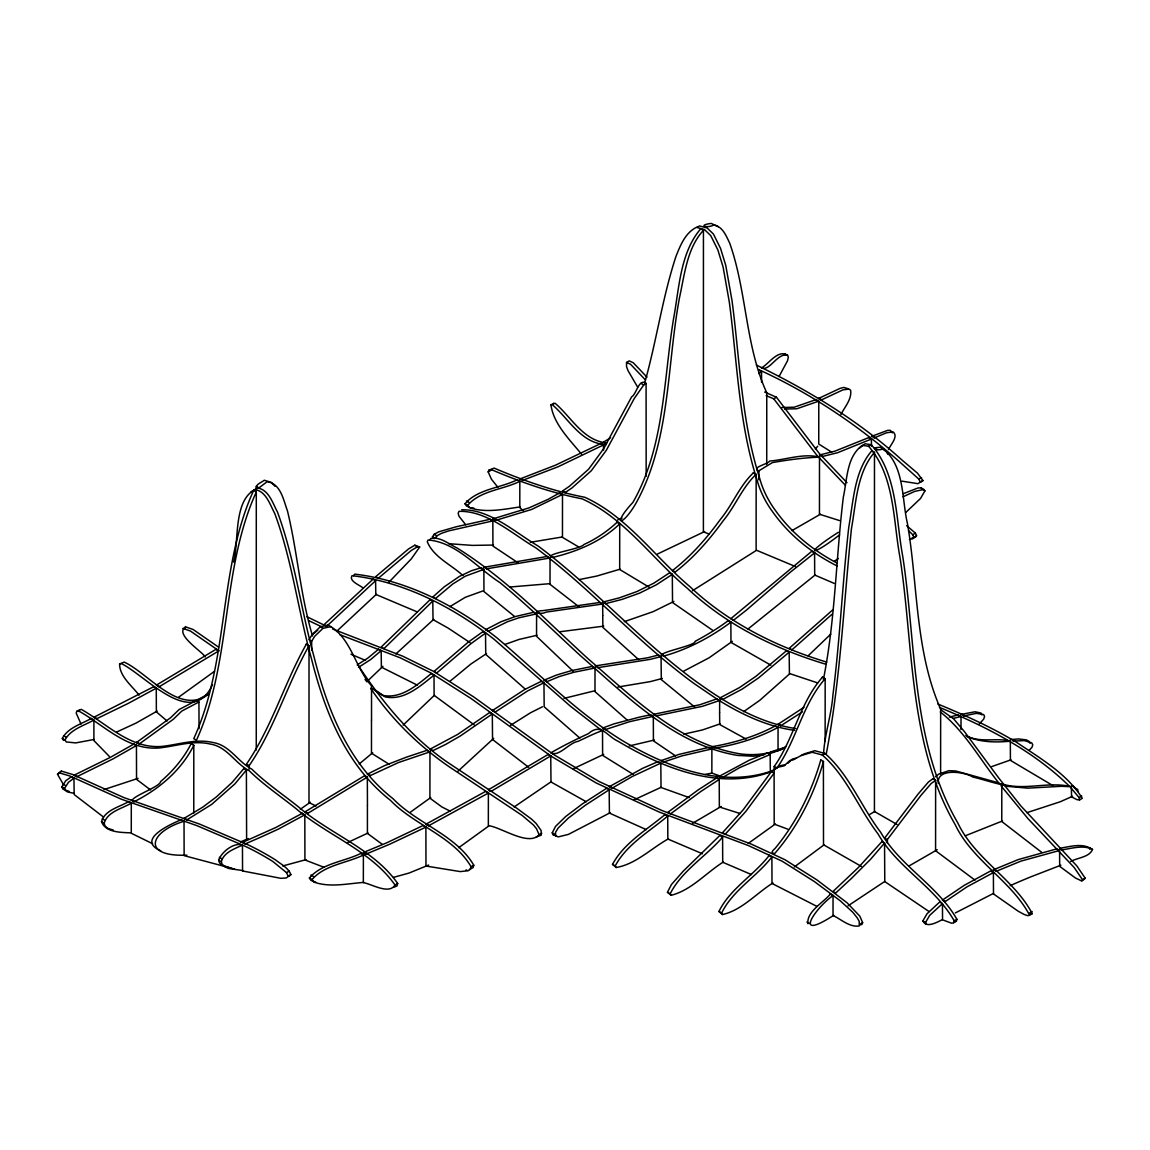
<?xml version="1.0" encoding="UTF-8"?>
<svg xmlns="http://www.w3.org/2000/svg" width="1150" height="1150" viewBox="0 0 1150 1150"><rect width="100%" height="100%" fill="white"/><g stroke="black" fill="none" stroke-linecap="round" stroke-linejoin="round"><path stroke-width="1.5" d="M371.479 720.13L371.479 753.207L389.304 764.391M602.729 615.696L602.873 627.397L638.595 659.568M993.399 872.606L966.934 886.88L945.099 901.643L942.411 900.091L964.246 885.327L990.581 870.996L993.399 872.606L993.485 893.924L1018.167 911.202L1023.989 914.394L1027.755 915.688L1029.566 915.199C1011.756 881.029 972.181 860.602 955.161 824.579C908.5 744.079 913.747 646.242 899.947 557.247C893.061 520.217 894.887 475.913 868.538 446.243L862.371 445.323C846.458 456.751 847.205 479.679 843.352 497.044C835.921 557.764 835.374 619.347 823.414 679.477M1029.566 915.199L1032.24 913.646C1014.429 879.477 974.869 859.064 957.849 823.026C911.188 742.526 916.435 644.69 902.635 555.694C895.749 518.664 897.575 474.361 871.211 444.691L865.059 443.785L859.223 448.313M1075.078 788.282L1073.41 786.356L1071.441 786.039M233.565 562.106C239.143 542.642 232.918 500.768 255.07 489.541C266.239 491.481 269.991 504.706 274.735 513.461C292.143 560.395 298.094 610.549 311.449 658.663C324.688 711.462 346.006 765.354 390.08 800.041L390.583 800.486C414.546 825.283 453.474 836.51 471.083 866.755L470.422 869.17L468.079 870.78L460.187 871.585L425.974 866.036L425.888 827.137L423.071 825.527L386.946 842.72L363.342 852.538L366.031 854.091L389.634 844.258L425.888 827.137M1089.654 849.203L1089.812 847.866C1080.598 843.18 1069.457 846.803 1059.682 848.254L1062.356 849.807C1072.145 848.355 1083.286 844.732 1092.5 849.419C1089.496 857.383 1077.219 857.627 1070.636 861.566M1001.003 785.752L1027.942 818.584L1074.172 867.503L1082.538 879.779L1081.46 880.857L1075.466 878.011L1059.682 866.352L1059.581 850.482L1056.764 848.872L1018.196 859.596L993.356 869.817M940.628 709.665L953.58 718.779L964.491 731.702L998.761 778.033L1020.783 805.848L1076.86 865.95L1085.226 878.241L1082.035 880.958M820.856 759.977L820.396 761.343C811.268 792.422 796.634 821.876 776.178 847.076C774.841 849.39 768.775 852.567 774.554 853.702C797.266 827.511 813.352 796.087 823.084 762.896L823.4 761.473L823.501 844.747L861.494 866.482M801.363 755.507L812.116 752.273L822.322 755.004C846.702 776.423 858.403 808.019 877.752 833.52L877.939 833.779C897.474 867.732 935.166 887.254 954.198 920.834L953.724 922.688L951.726 923.249L942.554 919.827L942.454 903.641L939.636 902.031L927.029 913.776L922.875 920.848C926.21 928.596 936.919 922.228 942.008 919.856M787.994 829.251L774.194 824.104L774.094 773.145L745.876 811.354L725.247 834.224L722.559 832.672L743.188 809.801L771.406 771.592L776.581 767.524L784.142 765.857L789.762 760.567L793.399 759.776L804.037 753.954L814.789 750.72L825.01 753.451C849.39 774.87 861.091 806.466 880.44 831.982L880.627 832.226C900.163 866.18 937.854 885.701 956.886 919.281L956.412 921.136L953.724 922.688M128.613 801.593C119.629 807.056 104.794 809.974 101.531 821.632C105.311 832.471 120.865 832.413 130.324 832.83M152.634 843.741L131.272 833.247L131.301 803.146C122.302 808.608 107.482 811.526 104.219 823.17L104.909 825.743L107.755 828.474M231.193 868.207L221.806 865.03L219.449 862.773L218.658 860.2C221.447 851.891 234.169 841.973 242.463 845.063L242.549 870.967L280.902 878.327L286.264 877.967L290.849 874.532C288.19 867.704 280.988 864.225 275.526 859.927A296.441 171.149 60 0 0 246.675 844.186L199.597 824.09L123.884 797.597L72.651 774.482L61.424 771.118L57.5 774.209L62.517 782.992M243.009 870.607L228.491 868.466L224.494 866.583L222.137 864.326L221.332 861.753C223.618 852.366 234.801 848.772 242.463 845.063M644.676 382.95C656.492 341.162 662.386 297.821 675.927 256.522C680.742 244.375 686.148 230.604 699.66 225.975L707.164 228.016L713.446 234.083L720.576 248.458L725.751 265.377L731.989 300.452C739.896 359.792 741.29 420.799 759.661 478.256A58.075 33.523 60 0 0 775.517 510.571C791.329 532.824 813.007 550.419 837.099 563.083M81.061 724.141L76.188 713.043L76.777 711.332L78.559 710.901C104.003 725.133 127.391 750.619 159.289 747.946C176.324 746.106 192.941 740.068 210.105 744.021C227.139 746.623 234.888 763.226 249.219 770.744C263.537 784.803 280.312 796.044 295.938 808.565C327.391 835.533 370.99 850.684 395.011 885.011C389.131 894.872 371.896 884.12 363.342 882.596L363.386 855.039L360.697 853.487C343.994 861.695 321.698 863.406 309.379 878.025L311.018 880.454L315.862 882.251M76.777 711.332L81.248 709.349C106.691 723.58 130.079 749.067 161.978 746.408C178.998 744.553 195.629 738.53 212.793 742.469C229.827 745.071 237.576 761.674 251.908 769.206C266.211 783.251 283.001 794.492 298.612 807.012C330.064 833.994 373.678 849.131 397.699 883.473L397.009 885.931L394.062 887.167M807.932 923.738C806.366 911.619 823.587 902.462 830.372 894.01M833.707 915.285C792.034 942.382 815.249 907.896 833.046 895.562L833.017 915.501C841.196 919.324 849.706 927.576 859.28 925.951L859.223 921.366L857.066 917.614L852.711 912.194L840.104 900.68L814.186 881.432L782.158 861.206L748.564 845.638L659.238 812.058L596.332 783.049L551.137 756.211L471.083 698.524L430.991 672.994L400.186 657.8L339.94 634.699M610.391 812.619L568.402 834.397L558.21 836.898L553.049 834.656L552.23 832.859L555.522 826.404L565.714 816.5L582.561 803.778L606.625 788.282M555.723 836.208L555.508 832.37L558.21 827.957L568.402 818.053L585.249 805.316L609.169 789.777L609.414 813.079L646.242 829.61M251.045 491.941L257.744 487.988C268.928 489.929 272.679 503.154 277.409 511.908C294.817 558.842 300.783 608.997 314.123 657.11C327.376 709.909 348.694 763.801 392.768 798.488L393.271 798.934C417.22 823.731 456.162 834.972 473.771 865.202L473.11 867.617L469.488 869.443M370.631 688.318C391.359 718.865 418.011 745.2 448.428 766.245L522.172 815.451L533.413 824.981L536.561 828.805L539.12 834.785C528.554 846.688 501.127 827.137 488.348 825.614L488.376 793.04L485.559 791.43L425.845 824.248L428.533 825.801L488.376 793.04M358.34 665.606C383.439 703.527 412.706 739.335 451.116 764.693L516.623 808.105L531.386 819.001L536.087 823.429L541.147 830.544L541.176 835.231L536.202 837.013M772.944 882.941C756.427 893.248 742.023 910.11 722.574 914.538L718.937 911.49C729.977 888.749 754.098 875.107 769.221 855.384M722.574 914.538L721.625 913.042C732.665 890.301 756.786 876.659 771.894 856.937L771.995 883.459L816.974 906.416M922.846 920.949L925.534 922.501L926.21 924.269M925.534 922.501L929.717 915.328L942.454 903.641M723.393 861.968C706.158 872.735 691.294 890.258 671.126 895.304L667.46 892.285L671.399 884.594L683.172 871.226L719.785 835.518L722.602 837.128L722.703 862.241L751.496 874.589M671.126 895.304L670.148 893.837C681.792 870.708 706.114 856.405 722.602 837.128M668.466 838.81C651.288 848.269 635.921 864.182 616.184 867.503L612.533 864.383C623.961 842.921 646.947 829.797 665.059 814.516M616.184 867.503L615.221 865.936C626.635 844.459 649.635 831.349 667.733 816.069L667.834 839.026L702.434 853.76M78.876 711.505L79.465 709.78M646.961 377.128L633.204 362.696L629.223 360.899L626.534 362.451L626.534 366.606L628.015 370.616L637.661 387.162M69.158 791.372L62.847 789.13L61.899 786.83L65.766 780.749L71.401 776.753M73.542 793.198L67.749 792.019L65.536 790.682L64.587 788.383L68.439 782.302L73.945 778.248L74.175 794.549L103.471 817.018M903.268 493.709L918.059 487.945L921.208 487.902L924.931 490.892L920.518 498.482L905.697 512.555M208.394 694.399C179.414 715.875 148.321 673.052 124.171 662.098L119.6 663.952C119.485 676.387 131.948 685.774 139.035 695.117M606.668 442.966C583.093 440.479 571.334 417.134 555.076 403.247L550.936 404.728C553.423 423.904 569.609 439.559 581.541 454.178M553.308 404.038L553.624 403.176M332.594 628.992L402.874 656.247L433.679 671.442L473.771 696.972L553.826 754.673L599.021 781.497L661.911 810.506L751.252 844.086L784.832 859.654L816.874 879.879L846.946 902.678L859.754 916.061L862.644 922.616L861.968 924.399L859.841 925.031M63.552 740.413L62.316 738.487C67.749 727.72 81.492 724.069 91.224 718.462M94.084 739.464L75.728 742.914L66.24 741.951L65.004 740.039C70.423 729.273 84.18 725.621 93.912 720.015L93.883 740.542L109.394 756.484M429.942 540.198L430.732 538.459C440.321 536.504 448.96 544.18 457.139 548.047C478.429 561.272 498.065 576.969 517.083 593.242C541.391 614.416 564.319 637.1 588.139 658.806C633.19 697.691 678.931 743.791 740.226 753.868C755.392 755.866 770.744 753.811 784.746 747.744M497.921 487.298L491.467 479.262L488.161 471.888L488.994 470.106L494.141 468.107C523.379 480.527 553.394 491.237 584.804 497.274C627.512 516.681 654.968 557.232 690.072 586.788C728.424 622.926 776.581 646.918 826.706 662.098M212.491 684.681C191.849 729.704 145.849 675.668 121.483 663.636L119.6 663.952M363.932 882.395C347.458 883.602 329.691 887.8 313.706 882.007L312.067 879.577C324.372 864.973 346.739 863.204 363.386 855.039M469.444 507.15L466.497 506.058L465.031 503.801C477.408 489.023 500.581 488.089 517.011 479.852L519.829 481.448L519.8 507.696L523.609 510.844M520.418 506.877C503.657 509.263 485.645 513.274 469.186 507.596L467.705 505.353C480.082 490.576 503.254 489.641 519.699 481.39L519.829 481.448M419.692 547.012L417.507 546.768L411.298 550.447L378.35 578.249L375.662 576.696L408.609 548.895L414.819 545.215L419.692 547.012L411.298 558.886L388.944 582.188M774.194 771.679L774.194 766.518C793.845 738.832 799.911 702.506 822.494 677.163M191.116 743.748C183.871 758.066 173.003 771.061 160.583 781.583C160.669 786.974 124.286 798.977 133.946 801.794C158.757 789.403 181.412 770.299 193.804 745.301L193.761 813.223M253.618 490.461C218.155 568.158 229.482 660.359 193.761 738.659L196.449 740.212C232.171 661.897 220.843 569.71 256.292 492.013L256.263 750.03M306.331 644.201C284.409 682.784 271.874 727.174 246.488 764.103L249.176 765.641L249.176 769.163M888.476 449.578C890.517 444.719 898.754 436.511 893.133 431.926L886.664 432.745L874.158 437.934M311.664 650.109L311.664 641.197L314.798 636.194L323.006 628.331L330.869 626.649M840.923 414.474C844.747 406.927 852.006 399.151 850.626 390.209L849.088 389.103L843.036 389.821L821.431 399.927L818.742 398.374L840.133 388.341L843.87 387.435L847.938 388.671M243.843 768.574L232.185 782.359L216.286 796.993L202.788 807.128L183.986 818.426L186.674 819.979L211.744 804.339L234.873 783.912L246.388 770.069L246.618 839.371M249.176 765.641C274.562 728.726 287.098 684.336 309.019 645.754L308.991 802.599L316.034 806.021M218.557 647.134L193.071 629.467L185.538 626.865C174.067 634.124 201.911 651.259 205.275 656.966M185.538 626.865L184.776 628.719M517.931 562.724L492.933 546.063L492.832 520.921L490.015 519.311L456.306 526.758L438.711 531.817L434.197 534.304L432.472 536.762L434.197 538.761M492.832 520.921L448.687 530.898L441.399 533.356L436.871 535.857L435.16 538.315L432.472 536.762M779.053 376.51L787.563 360.683L788.311 357.132L787.563 355.178C777.788 349.169 768.919 363.903 761.53 367.856C769.767 371.666 777.184 352.719 787.563 355.178M153.726 686.708L93.883 717.255L96.557 718.808L128.268 703.383L156.271 688.203L156.371 711.864L167.109 721.007M256.263 489.914C254.466 484.409 261.122 482.856 264.327 480.24L271.4 482.439L275.037 486.321M133.889 744.064L110.414 757.318L74.046 775.215L76.734 776.768L113.088 758.856L136.447 745.559L136.548 779.369L150.636 789.992M156.515 685.055L159.059 686.809L218.903 650.857L216.085 649.247L156.515 685.055L159.189 686.607M196.391 700.508L179.098 709.536L170.646 717.701L136.548 742.454L139.222 744.007L173.334 719.253L181.786 711.074L198.936 702.003L199.036 728.697M199.036 699.099L208.725 693.68M302.277 813.323L275.871 827.482L242.42 842.418L245.108 843.971L261.165 836.97L278.559 829.021L304.822 814.818L304.923 859.956L324.156 867.344M364.766 775.617L304.923 811.9L307.596 813.452L367.324 777.113L367.454 805.23M492.789 518.894L529.043 507.869L548.004 499.387L559.676 492.861L562.494 494.457L562.465 537.352L578.594 546.911M519.8 479.018L555.565 465.146L600.861 443.497M495.478 520.433L531.731 509.421L562.494 494.457M483.834 567.295L547.371 556.428L550.045 557.98L550.016 584.315L579.356 607.099M486.507 568.848L550.045 557.98M429.956 751.884L427.139 750.274L406.554 757.117L384.459 765.67L367.411 774.151L370.099 775.689L398.475 762.536L429.956 751.884L429.913 798.172L441.931 806.984L450.283 811.196M646.214 383.467C638.911 377.617 636.525 394.364 631.623 396.865L603.664 448.687L588.628 469.186L569.351 486.335L562.465 491.036L565.139 492.588L572.039 487.887L591.301 470.738L606.352 450.239L634.311 398.418L643.727 384.977L646.084 383.41L646.171 476.33M610.621 437.747L603.506 442.132L606.194 443.684M536.59 613.87L533.773 612.26L515.143 616.587L501.026 621.733L485.616 629.697L488.29 631.249L507.466 621.733L519.024 617.766L536.59 613.87L536.547 636.295L573.275 671.356M617.033 522.301C607.372 531.329 596.016 539.034 583.855 544.554C580.779 549.226 542.067 554.228 552.69 557.419C577.027 551.655 601.508 541.42 619.721 523.854L619.678 569.466L649.348 587.319M489.771 712.439L457.772 734.347L429.913 749.254L432.601 750.806L445.826 744.337L460.446 735.899L492.315 713.934L492.545 739.508L528.641 767.28M602.773 604.066L599.955 602.471L543.116 610.607C529.359 611.398 541.19 615.178 545.804 612.159L602.643 604.009L602.773 615.652M541.391 681.274L524.86 689.411L492.416 710.556L495.104 712.109L527.548 690.963L543.95 682.769L544.18 706.79L579.859 738.084M595.024 668.021L592.207 666.425L571.176 670.709L556.298 675.122L544.051 680.196L546.724 681.749L558.972 676.674L573.864 672.261L595.024 668.021L594.981 691.61L627.253 720.173M672.448 574.411L669.616 572.801L653.746 583.208L636.913 591.56L619.376 597.842L602.729 602.126L605.418 603.678L622.064 599.394L639.601 593.113L656.434 584.761L672.304 574.353L672.534 602.528L712.942 630.502M548.191 754.429L490.432 788.584C485.544 789.504 491.754 793.098 493.12 790.136L550.749 755.924L550.979 781.986L586.299 801.766M597.669 667.69L650.411 659.324L661.063 656.578L661.308 679.621L694.614 706.977M771.549 771.636C719.339 791.013 663.277 768.243 618.039 741.232C606.625 736.014 601.105 722.387 588.441 733.628C575.69 739.493 563.155 745.775 550.979 752.747C558.699 757.333 569.063 742.771 577.889 741.391C586.069 737.754 594.09 733.441 602.514 730.566L602.614 755.363L633.233 774.396M758.799 479.838L758.943 470.767L772.383 462.602C787.908 459.856 803.548 457.757 819.49 457.139L819.447 514.223L839.629 520.605M653.444 716.393L650.627 714.783L639.745 717.054L613.827 723.911L602.471 728.108L605.159 729.661L629.352 721.754L653.315 716.335L653.416 740.859L675.596 755.924M728.194 620.669C717.859 628.446 706.531 635.202 695.06 641.384C696.181 645.783 652.697 653.243 663.852 656.032C688.002 649.319 710.815 637.129 730.868 622.222L730.969 642.39L770.831 665.131M653.416 714.366L699.775 704.763L716.809 698.913L719.627 700.523L719.627 712.511M868.825 437.575L834.958 451.145L819.447 454.997L822.135 456.55L837.646 452.698L871.369 439.07L871.499 446.286M660.934 763.183L658.116 761.573L642.548 768.372L609.27 786.701L611.958 788.253L632.399 776.437L660.804 763.126L661.034 787.491L689.31 797.64M656.104 715.918L702.449 706.316L719.627 700.523M719.713 775.905L711.85 773.116L711.879 748.923L709.061 747.313L679.075 754.386L660.905 760.682L663.593 762.234M871.47 436.396L887.786 430.316L890.445 430.373L892.429 432.86M887.958 454.322L886.348 451.576L880.339 447.264C867.732 447.652 879.017 451.49 883.027 448.802C904.777 465.879 901.629 499.057 907.465 523.624C917.944 585.077 915.098 651.202 940.657 709.148L940.614 773.936M786.614 650.684L755.967 676.286L739.479 687.585L720.748 697.504C717.787 697.878 722.387 700.523 723.436 699.042L742.152 689.137L758.655 677.839L789.173 652.179L789.403 673.497L817.65 682.913M711.85 746.925L711.979 746.724C734.031 742.929 755.751 736.417 775.373 725.851M770.313 754.529L767.496 752.919L749.441 760.121L719.339 776.264L722.013 777.817L739.738 767.596L770.169 754.472L770.313 770.557M804.023 707.279L778.033 724.256L780.706 725.808L802.441 711.85M770.27 752.086L784.631 747.428M960.983 714.409L975.085 711.778L980.993 713.014L981.899 714.926M963.671 715.961L976.379 713.345L983.681 714.567L984.587 716.464L983.681 719.138L979.067 724.141M887.326 842.964L887.469 839.399L920.733 795.656L931.212 783.466L935.626 780.333L935.583 850.727L974.984 880.138M935.583 776.696L938.702 774.151L948.894 770.687L955.837 770.974L997.179 782.46L1001.808 784.645L1001.765 821.503L1041.67 852.308M1010.289 739.579L1018.526 738.947L1026.274 739.867L1029.078 741.333L1030.084 743.331M1012.977 741.117L1024.362 740.6L1031.766 742.871L1032.772 744.869L1031.953 747.342L1029.307 750.188M937.854 704.016C964.807 715.199 991.544 727.188 1016.557 742.311C1040.06 758.224 1067.157 773.835 1082.294 798.33L1079.62 799.883L1077.061 799.71L1071.57 796.878L1071.34 786.744L1061.493 786.298L1027.798 788.152L1007.127 786.327L1001.765 784.185M996.044 871.369L1020.884 861.134L1059.581 850.482M1074.129 787.592L1077.78 789.489L1077.794 791.459M1062.356 849.807L1059.538 848.456M906.617 525.622L915.429 533.154L916.536 535.656L912.741 538.789L909.406 539.364M916.536 535.656L915.429 537.237L912.079 537.812M881.992 841.541L858.403 867.488L833.017 891.48L835.705 893.033L851.575 878.284L870.694 859.179L884.551 843.036L884.781 881.59L929.056 911.548M353.467 575.618L354.674 574.137C406.496 580.074 455.802 605.518 496.556 637.56L496.699 637.661C538.114 672.477 576.064 712.066 622.38 740.614C667.129 767.165 722.545 789.259 774.079 770.112L779.269 765.972L785.321 764.635M61.424 771.118L57.5 774.209M753.466 472.779C739.508 485.875 732.708 504.491 720.461 519.311C706.732 538.186 691.136 556.111 672.534 570.486L675.223 572.024C693.824 557.664 709.421 539.738 723.134 520.849C735.396 506.043 742.196 487.427 756.154 474.332L756.125 550.102L795.469 566.548M756.355 365.053C808.666 390.425 858.475 420.656 901.816 459.899L917.499 473.182L922.976 480.571L917.901 483.661L902.003 481.16M922.976 480.571L920.589 482.109M815.35 448.874L817.736 446.2M700.753 228.764C680.053 252.871 679.219 288.434 673.598 318.493C663.435 379.931 664.671 446.976 632.859 502.478C612.073 524.673 621.187 528.166 635.533 504.031C670.637 441.557 666.612 366.203 679.506 297.649C684.552 274.85 686.996 248.041 703.441 230.302L703.398 531.861L708.989 533.959M288.952 876.415L290.849 874.532M825.139 741.232L825.168 678.716C802.585 704.044 796.519 740.384 776.883 768.071L774.194 766.518M871.786 450.8C854.163 471.241 853.401 501.515 848.772 527.131C842.447 583.036 839.974 639.299 832.902 695.117C831.436 715.214 824.492 734.649 823.501 754.63M403.118 725.104L434.456 695.232M457.657 771.521L493.724 738.343M371.522 720.087L371.522 685.817C354.775 667.244 351.397 637.531 328.181 625.097L320.318 626.779L312.11 634.642L308.991 639.644L311.664 641.197M430.244 599.553L381.254 646.99L383.942 648.528L385.106 647.493L432.788 601.048L433.018 619.62L448.026 628.029L470.091 642.663M368.69 679.938L382.936 666.324M395.887 653.962L433.751 619.304M808.119 655.831L830.803 634.096M376.381 594.277L336.476 631.494M789.705 673.771L759.877 700.249L743.547 711.721M787.951 763.241L792.451 759.014L796.073 758.224M373.017 579.212L324.041 624.68L326.715 626.232L375.576 580.707L375.806 594.421L417.234 611.915M449.966 681.274L470.896 664.024L486.522 653.574M317.745 630.186L311.938 635.102M430.761 797.525L410.334 812.231M832.011 614.273L791.947 649.808L789.274 648.255L832.629 610.003M378.609 649.189L367.957 658.001L357.147 664.944M359.188 764.003L372.686 752.747M747.701 629.266L815.35 574.813M758.871 373.621L761.559 371.594L761.559 382.188M732.363 641.326L709.09 657.814L683.776 671.097M214.504 671.327L178.379 697.389M794.334 866.942L823.961 844.891M932.938 778.78L928.524 781.914L918.045 794.118L884.652 838.062L887.326 839.615M748.247 843.439L775.416 823.946M488.635 826.102L458.721 847.679M514.122 806.984L551.468 781.526M814.588 552.891L789.935 572.527L746.292 610.219L733.527 620.224L730.839 618.671L811.771 551.281L814.588 552.891L814.689 575.029L834.426 583.481M482.957 631.623L468.381 642.031L433.981 671.471L436.669 673.023L471.069 643.583L485.516 633.118L485.746 654.393L525.205 689.066M786.025 746.451L782.072 749.297L769.537 753.724M300.337 809.255L310.356 802.211M449.837 606.683L465.304 597.31L483 590.899M838.408 532.263C802.226 555.321 810.98 557.362 839.615 534.808M834.167 561.329L838.379 558.512M884.523 881.604L848.039 905.841M358.484 667.359L370.645 659.554L381.153 650.684L381.397 667.173L417.321 685.141M510.485 725.377L530.553 712.756L542.484 706.761M692.559 823.299L721.223 806.466M716.68 777.932L698.122 789.949L667.704 812.417L670.393 813.97L700.81 791.502L719.239 779.427L719.339 806.969L740.154 813.539M820.396 514.237L791.991 530.581M756.053 550.591L692.386 590.784M157.162 711.088L136.045 723.091L116.725 731.989M908.874 866.051L937.236 849.721M488.161 471.888L490.849 470.336M766.216 395.701L773.777 398.82L776.466 397.268L819.677 453.919L846.989 482.698M868.538 446.243L871.211 444.691M759.374 369.941C810.319 393.243 856.994 424.465 899.142 461.452L918.908 479.162L921.581 477.624M58.736 772.671L69.963 776.034L121.196 799.149L196.923 825.643L243.987 845.739A296.441 171.149 60 0 1 272.838 861.479L286.508 872.62L289.196 871.068M908.514 530.682L912.741 534.707L915.429 533.154M395.011 885.011L397.699 883.473M471.083 866.755L473.771 865.202M539.12 834.785L541.808 833.247M822.322 755.004L825.01 753.451M859.956 924.169L862.644 922.616M1079.62 799.883L1079.074 797.583L1081.747 796.03M954.198 920.834L956.886 919.281M1082.538 879.779L1085.226 878.241M1029.466 913.086L1032.154 911.533M573.146 768.804L603.736 754.371M673.886 601.45L653.157 611.642L624.306 621.661M903.009 496.786L914.782 491.366L923.896 489.44M955.334 912.928L993.629 893.334M1072.576 796.289L1060.228 801.766L1026.921 812.662M657.369 554.084L704.634 531.544M633.995 799.839L661.034 787.333M181.341 819.72C171.681 823.63 135.154 839.73 160.784 850.827M428.634 865.059L408.926 873.094L393.544 877.349M816.098 399.596L794.19 407.215L781.943 407.517M368.072 832.988L347.286 842.691M965.224 835.82L1002.484 820.971M240.364 841.958L248.386 838.609M617.78 519.872L622.064 518.133M504.85 644.474L519.009 639.457L537.007 635.274M1011.023 759.819L991.846 766.547M138.072 778.378L104.046 789.547M461.682 509.781C490.087 509.134 514.74 532.277 538.143 546.049L538.43 546.25C594.435 587.995 640.665 641.341 697.303 682.367L700.451 684.552C729.014 704.921 760.553 723.221 795.742 728.568M1060.875 865.217L1031.148 876.717A872.649 503.829 -60 0 0 1010.174 885.658M620.224 569.149L596.692 576.078L579.327 579.571M720.058 723.882L702.449 729.948L683.718 734.16M563.989 698.381L595.269 690.661M306.087 859.639L282.684 865.979M954.414 921.711L956.412 921.136M1032.24 913.646L1030.443 914.135M662.357 678.442L650.411 681.591L617.909 687.024M629.223 745.947L654.465 740.025M949.325 717.097L958.209 714.926L961.026 716.522L960.983 729.416M953.465 718.319L961.026 716.522M716.378 747.917C737.869 744.223 758.928 737.639 778.061 727.404L778.033 750.821M705.079 774.482L711.749 773.087M562.134 537.007L530.294 542.297M603.721 626.146L559.906 631.753M488.994 470.106L491.467 469.66C520.691 482.066 550.706 492.775 582.116 498.827C624.838 518.233 652.28 558.785 687.384 588.34C726.153 624.896 774.942 648.916 825.628 664.183M764.333 754.659L753.106 756.226L737.538 755.406C674.288 744.798 627.454 696.613 581.138 656.305C554.128 631.709 528.339 605.762 500.006 582.662C477.451 568.114 456.018 541.981 428.044 540.011L427.268 541.736C433.622 557.247 451.389 564.751 462.976 575.589M549.671 583.683L509.752 587.032M493.537 545.057L472.377 545.387L448.687 543.691M784.616 409.069L796.864 408.753L818.786 401.149L818.742 444.029L831.709 452.18M186.832 855.14C141.968 857.081 148.638 832.097 184.029 821.273L184.129 855.643L234.557 869.055M606.381 444.489C581.584 444.029 569.077 419.046 552.388 404.786L550.936 404.728M696.972 227.513L704.476 229.569L710.758 235.635L717.887 249.996L723.077 266.929L729.301 301.99C737.208 361.344 738.602 422.338 756.973 479.794A58.075 33.523 60 0 0 772.843 512.109C789.274 535.239 812.015 553.366 837.272 566.044M465.937 870.004L466.771 870.033M626.534 362.451L630.531 364.248L645.452 379.946M182.85 628.403L190.382 631.019L217.364 649.75M470.911 507.696L473.857 508.099M794.708 730.394C767.309 726.556 741.908 714.596 718.577 700.149M113.218 830.056L107.841 828.417M553.049 834.656L555.522 835.346M965.813 735.439C979.599 743.403 996.475 737.38 1010.333 741.175L1010.419 760.366L1053.457 785.924M966.963 736.474C980.619 742.411 995.799 742.555 1010.333 741.175M711.879 748.923L681.749 755.938L663.723 762.019L661.034 760.481M758.741 369.998L761.559 371.594M897.029 824.478L874.431 811.483L874.474 452.353C856.851 472.794 856.089 503.067 851.446 528.684C843.654 603.951 840.535 680.139 826.174 754.4M603.549 450.009L603.405 444.993L558.253 466.699L522.617 480.355L519.929 478.802M483.863 569.365L465.319 576.179L452.726 584.027L435.577 598.474L432.889 596.936L444.245 586.831L459.454 576.394L471.371 570.759L481.045 567.769L483.863 569.365L483.963 591.56L514.438 616.371M1001.808 784.645C992.048 782.618 982.617 779.283 972.842 777.041C964.649 771.779 936.301 767.539 938.271 783.553M474.188 724.831L434.111 695.333L434.01 675.208C420.152 685.989 404.412 700.853 385.25 696.914L374.368 689.468M776.466 397.268L764.678 392.049M939.449 707.394C986.154 726.599 1032.226 750.102 1068.781 785.608M350.98 654.249L365.527 660.416M326.499 626.247L306.748 616.63M322.244 627.066L308.646 620.612M746.192 739.119L719.727 724.543L719.598 712.554M363.113 588.009C359.821 585.077 348.623 581.181 351.986 575.69C403.808 581.627 453.129 607.071 493.868 639.098L570.386 706.186L599.739 728.985M700.609 228.706L703.441 230.302M818.886 398.159L821.56 399.711M815.968 399.539L818.786 401.149M871.599 436.181L874.288 437.733M868.681 437.518L871.499 439.128M874.575 448.141L877.249 449.693M871.657 450.743L874.474 452.353M924.931 490.892L921.208 487.902M819.591 454.782L822.279 456.334M819.49 457.139C803.62 453.028 785.809 459.77 769.695 461.049C767.668 464.399 750.777 467.288 758.799 470.968M641.039 383.424L643.727 384.977M753.336 472.722L756.154 474.332M603.649 441.916L606.323 443.469M600.731 443.44L603.549 445.05M961.127 714.193L963.815 715.746M562.594 490.834L565.283 492.372M616.903 522.244L619.721 523.854M1071.469 786.801C1049.318 780.994 1024.521 790.956 1001.909 783.969L1004.583 785.522M786.485 650.641L789.303 652.237M728.051 620.612L730.868 622.222M822.351 677.106L825.168 678.716M1089.812 847.866L1092.5 849.419M466.497 501.012L469.186 502.564M492.933 518.679L495.607 520.231M465.031 503.801L467.705 505.353M550.146 555.666L552.834 557.204M932.808 778.723L935.626 780.333M602.873 601.91L605.561 603.462M661.308 654.264L663.981 655.816M661.207 656.636L658.389 655.026L647.723 657.771L595.125 665.936L597.799 667.474M778.162 724.04L780.85 725.592M775.244 725.794L778.061 727.404M719.727 697.878L722.416 699.43M434.197 534.304L436.871 535.857M820.712 759.92L823.529 761.516M483.963 567.094L486.651 568.646M993.485 869.601L996.173 871.154M536.691 611.742L539.364 613.295M414.819 545.215L417.507 546.768M771.406 771.592L774.238 773.188M881.863 841.484L884.681 843.094M711.979 746.724L714.668 748.276M653.545 714.164L656.233 715.702M256.263 486.335L258.951 487.887L267.001 481.778C280.672 483.23 283.576 500.379 287.486 511.003C297.548 552.316 300.265 595.226 312.57 636.051M253.474 490.403L256.292 492.013M485.746 629.481L488.434 631.034M430.1 599.495L432.932 601.105M482.827 631.566L485.645 633.176M942.554 899.875L945.242 901.428M719.469 776.049L722.157 777.601M372.887 579.154L375.705 580.764M716.551 777.874L719.368 779.484M544.18 679.995L546.868 681.548M541.262 681.217L544.079 682.812M602.614 727.907L605.288 729.459M599.696 728.956L602.514 730.566M769.077 855.341L771.894 856.937M830.228 893.967L833.046 895.562M434.01 675.208L431.192 673.613C417.421 684.71 401.652 699.2 382.562 695.362L372.629 688.879M492.545 710.341L495.233 711.893M489.627 712.382L492.444 713.992M378.479 649.132L381.297 650.742M664.916 814.459L667.733 816.069M550.979 752.747L553.668 754.299M609.414 786.485L612.087 788.038M548.061 754.371L550.879 755.967M606.496 788.224L609.313 789.834M320.318 626.779L323.006 628.331M806.883 921.984L809.571 923.536M306.202 644.158L309.019 645.754M718.937 911.49L721.625 913.042M430.057 749.038L432.731 750.591M667.46 892.285L670.148 893.837M488.477 789.734L491.165 791.286M612.533 864.383L615.221 865.936M552.23 832.859L554.918 834.411M216.085 649.247L218.773 650.799M367.554 773.936L370.243 775.488M364.636 775.56L367.454 777.156M425.974 824.047L428.662 825.599M196.262 700.451L199.079 702.061M153.597 686.651L156.414 688.261M243.699 768.516L246.517 770.126M190.986 743.691L193.804 745.301M305.052 811.699L307.74 813.237M302.134 813.266L304.951 814.876M363.486 852.337L366.174 853.889M94.013 717.039L96.701 718.592M136.678 742.239L139.366 743.791M91.094 718.405L93.912 720.015M133.759 744.007L136.577 745.617M310.902 875.021L313.591 876.573M63.552 735.684L66.24 737.236M309.379 878.025L312.067 879.577M242.549 842.202L245.237 843.755M62.316 738.487L65.004 740.039M184.129 818.225L186.803 819.777M181.211 819.663L184.029 821.273M131.402 800.026L134.09 801.579M128.484 801.536L131.301 803.146M219.362 857.368L222.051 858.921M74.175 774.999L76.863 776.552M218.658 860.2L221.332 861.753M71.257 776.696L74.074 778.291M62.847 784.027L65.536 785.579M61.899 786.83L64.587 788.383M102.221 818.829L104.909 820.367M101.531 821.632L104.219 823.17M717.428 699.401L694.614 683.919C637.991 642.879 591.747 589.533 535.756 547.788L535.454 547.601C512.066 533.83 487.399 510.686 459.008 511.333L458.16 513.303L459.008 516.264L465.764 524.817M382.231 844.301L367.411 833.376L367.411 805.273M940.269 711.979C964.706 731.141 979.8 759.316 999.034 783.279M718.218 226.694L711.189 223.416C696.871 225.242 707.106 228.678 713.877 224.969C722.789 226.651 726.11 235.793 729.646 243.009C746.925 291.64 745.171 345.632 766.762 392.84L766.734 464.442M845.394 485.286L816.989 455.472L773.777 398.82M1070.966 787.879L1079.074 797.583M365.039 679.406L366.936 681.835M286.508 872.62L288.161 876.084M920.288 482.123L918.908 479.162M912.741 534.707L913.848 537.208M784.875 353.639L785.421 355.005M869.314 814.674A394.723 227.887 -60 0 1 875.021 811.368"/></g></svg>
